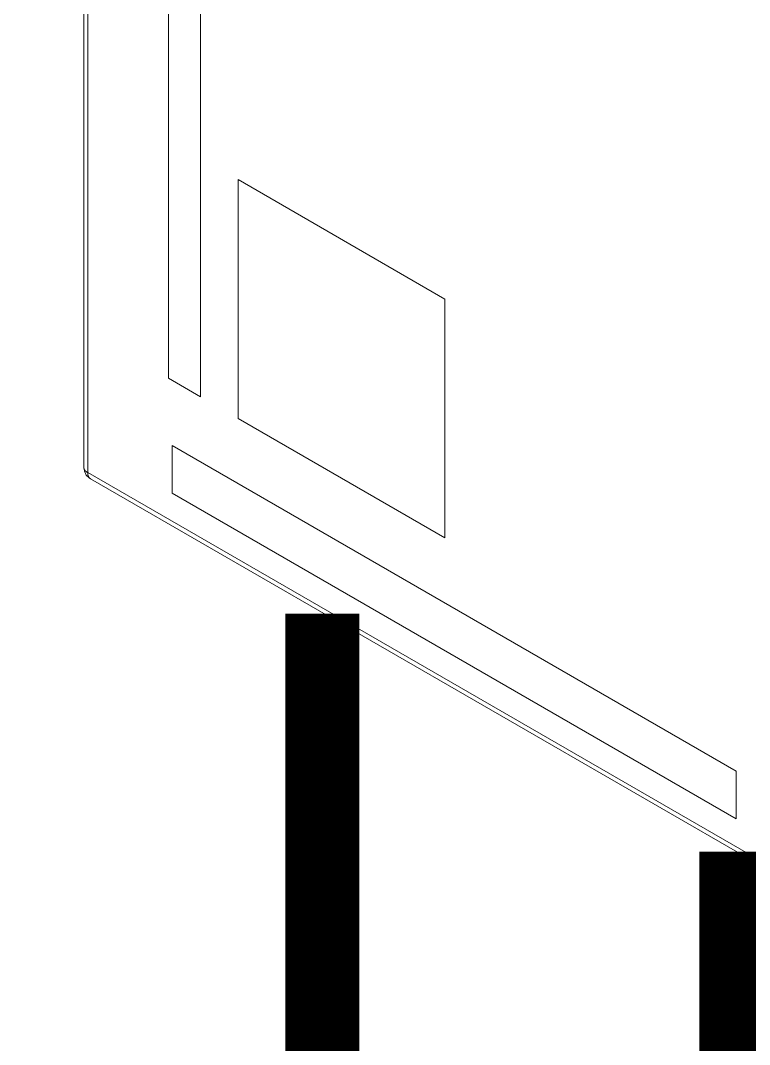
# Model space of a CAD drawing. Header units: inches. Extents: x 67248 to 85686, y -40174 to -31152.
# Drawn here: x 75288.95 to 75318.56, y -37948.67 to -37907.06 of the extents above; entities that cross this region are included whole.
import ezdxf

# ---------------------------------------------------------------- set-up
doc = ezdxf.new("R2010")
doc.units = ezdxf.units.IN
doc.header["$MEASUREMENT"] = 0
doc.layers.add('SI-TOPOLOGY-Ethernet', color=7, linetype='Continuous', lineweight=13, true_color=0x3cf000)

# ---------------------------------------------------------------- blocks, each defined once
blk = doc.blocks.new('ET200S')
at = {"lineweight": 0}
for p, q in [((-0.12, 0.188), (-0.12, 76.335)), ((0.026, -0.016), (0.026, 76.193)), ((3.067, 3.536), (3.067, 21.499)), ((4.269, 2.842), (4.269, 20.805)), ((5.683, 11.007), (5.683, 2.025)), ((5.683, 11.007), (13.461, 6.516)), ((13.461, 6.516), (13.461, -2.466)), ((3.067, 3.536), (4.269, 2.842)), ((5.683, 2.025), (13.461, -2.466)), ((3.208, 1.004), (3.208, -0.792)), ((3.208, 1.004), (24.421, -11.243)), ((-0.12, 0.188), (-0.097, 0.035)), ((-0.097, 0.035), (-0.026, -0.105)), ((-0.026, -0.105), (0.086, -0.217)), ((31.493, -18.183), (0.026, -0.016)), ((0.086, -0.217), (0.13, -0.245)), ((31.596, -18.412), (0.13, -0.245)), ((3.208, -0.792), (24.421, -13.039)), ((24.421, -11.243), (24.421, -13.039))]:
    blk.add_line(p, q, dxfattribs=at)
for points in [[(-0.12, 0.188), (-0.12, 0.186), (-0.12, 0.184), (-0.12, 0.182), (-0.12, 0.181), (-0.12, 0.179), (-0.12, 0.177), (-0.12, 0.175), (-0.119, 0.173), (-0.119, 0.171), (-0.119, 0.17), (-0.119, 0.168), (-0.119, 0.166), (-0.118, 0.164), (-0.118, 0.162), (-0.118, 0.161), (-0.118, 0.159), (-0.117, 0.157), (-0.117, 0.155), (-0.117, 0.153), (-0.116, 0.152), (-0.116, 0.15), (-0.115, 0.148), (-0.115, 0.146), (-0.115, 0.144), (-0.114, 0.143), (-0.113, 0.14)], [(-0.113, 0.14), (-0.112, 0.136), (-0.111, 0.132), (-0.109, 0.128), (-0.108, 0.124), (-0.106, 0.12), (-0.104, 0.116), (-0.103, 0.112), (-0.101, 0.108), (-0.099, 0.104), (-0.097, 0.1), (-0.094, 0.096), (-0.092, 0.092), (-0.09, 0.088), (-0.087, 0.085), (-0.085, 0.081), (-0.082, 0.078), (-0.08, 0.074), (-0.077, 0.07), (-0.074, 0.067), (-0.072, 0.063), (-0.069, 0.06), (-0.066, 0.057), (-0.062, 0.053), (-0.058, 0.048), (-0.054, 0.044), (-0.05, 0.04), (-0.046, 0.037), (-0.042, 0.033), (-0.038, 0.029), (-0.034, 0.025), (-0.029, 0.022), (-0.025, 0.018), (-0.021, 0.015), (-0.016, 0.011), (-0.012, 0.008), (-0.007, 0.005), (-0.002, 0.002), (0.002, -0.002), (0.007, -0.005), (0.012, -0.008), (0.017, -0.011), (0.021, -0.013), (0.026, -0.016)], [(0.026, -0.016), (0.026, -0.022), (0.026, -0.029), (0.027, -0.035), (0.027, -0.041), (0.027, -0.047), (0.028, -0.053), (0.028, -0.059), (0.029, -0.065), (0.03, -0.071), (0.03, -0.077), (0.031, -0.084), (0.032, -0.09), (0.034, -0.096), (0.035, -0.102), (0.036, -0.108), (0.038, -0.114), (0.039, -0.12), (0.041, -0.125), (0.043, -0.131), (0.045, -0.136), (0.046, -0.14), (0.048, -0.145), (0.05, -0.149), (0.052, -0.154), (0.054, -0.158), (0.056, -0.162), (0.058, -0.167), (0.06, -0.171), (0.062, -0.175), (0.064, -0.179), (0.067, -0.183), (0.069, -0.187), (0.072, -0.191), (0.075, -0.195), (0.078, -0.199), (0.081, -0.203), (0.084, -0.206), (0.087, -0.21), (0.09, -0.213), (0.093, -0.217), (0.096, -0.22), (0.099, -0.223), (0.102, -0.225), (0.106, -0.228), (0.109, -0.231), (0.112, -0.233), (0.116, -0.236), (0.119, -0.238), (0.123, -0.241), (0.126, -0.243), (0.13, -0.245)]]:
    blk.add_lwpolyline(points, dxfattribs=at)

msp = doc.modelspace()

# ---------------------------------------------------------------- linework, layer by layer
at = {"layer": 'SI-TOPOLOGY-Ethernet', "const_width": 3}
msp.add_lwpolyline([(75443.312, -37677.644), (75443.312, -37723.147), (75238.537, -37723.147), (75238.537, -38050.883), (75301.206, -38050.883), (75301.206, -37931.169)], dxfattribs=at)
at = {"layer": 'SI-TOPOLOGY-Ethernet', "const_width": 3, "elevation": 0.332}
msp.add_lwpolyline([(75318.023, -37940.829), (75318.023, -38050.883), (75671.23, -38050.883), (75671.23, -37982.924)], dxfattribs=at)

# ---------------------------------------------------------------- block references
at = {"xscale": 1.08, "yscale": 1.08, "zscale": 1.08}
msp.add_blockref('ET200S', (75291.648, -37925.417, 0.332), dxfattribs=at)

doc.saveas('drawing.dxf')
